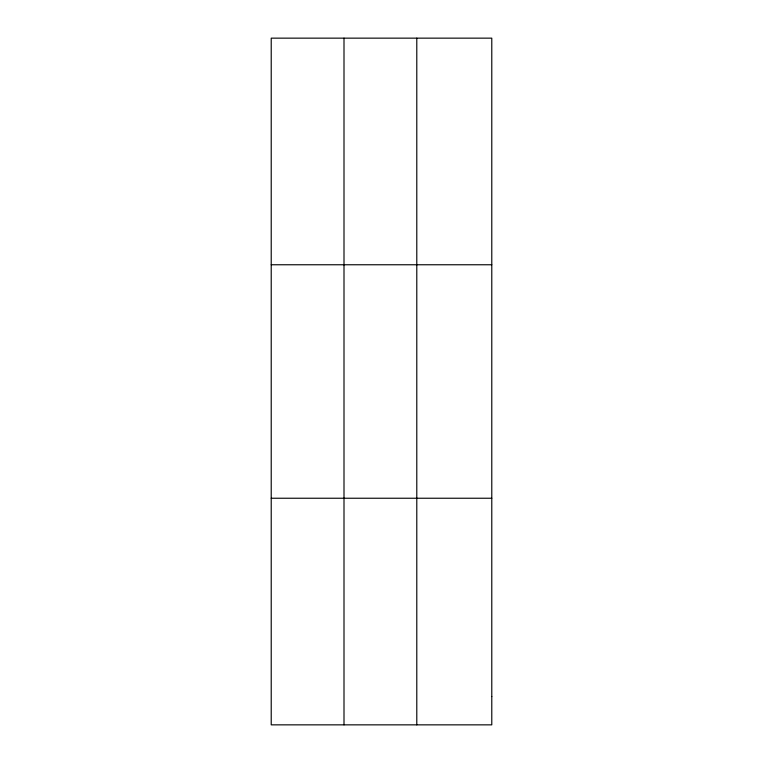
<?xml version="1.0" encoding="UTF-8"?>
<svg xmlns="http://www.w3.org/2000/svg" width="763" height="763" viewBox="0 0 763 763"><rect width="100%" height="100%" fill="white"/><g stroke="black" fill="none" stroke-linecap="round" stroke-linejoin="round"><path stroke-width="1.14" d="M343.999 38.15L343.999 724.85M416.789 38.15L416.789 724.85M271.218 264.761L491.782 264.761M271.218 498.239L491.782 498.239M491.782 696.524L491.782 724.85L271.218 724.85L271.218 38.15L491.782 38.15L491.782 696.524"/></g></svg>
